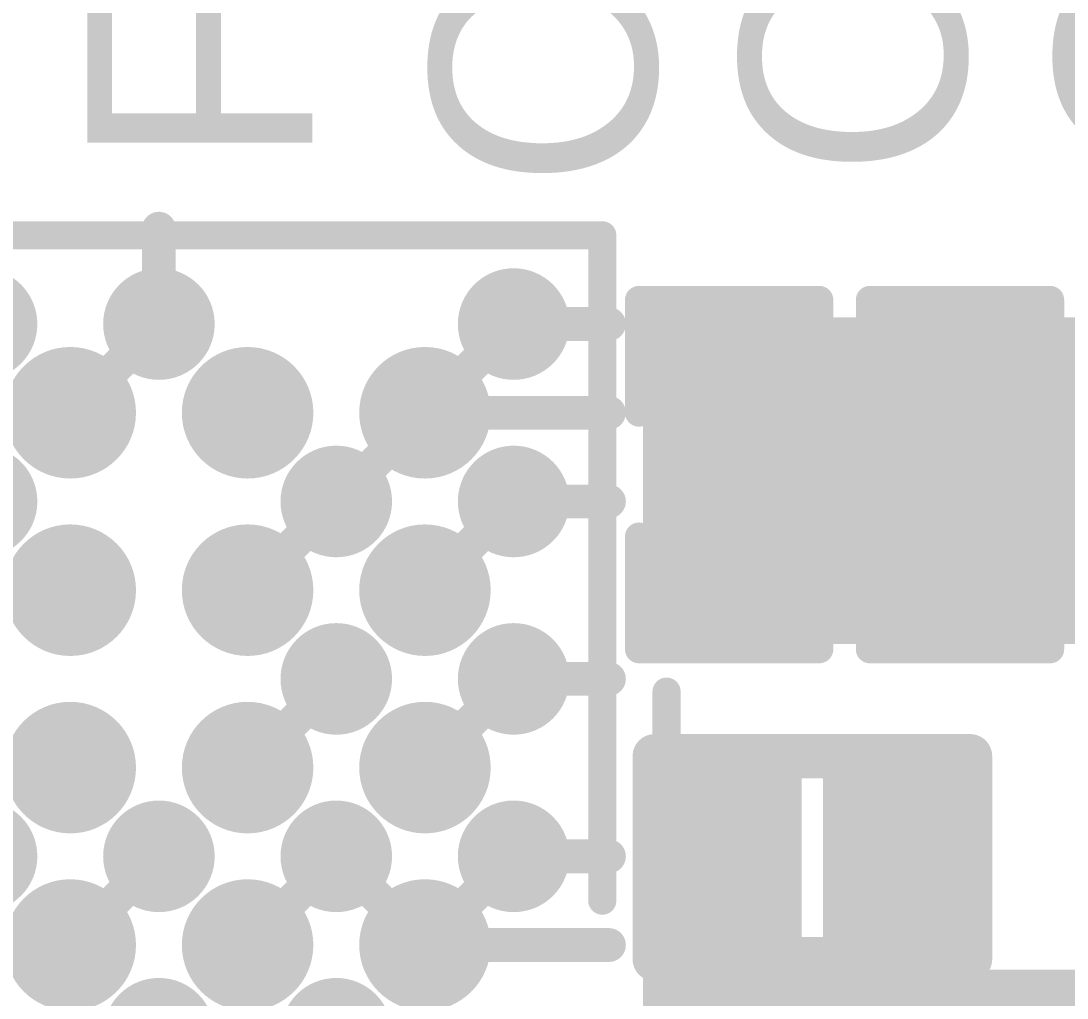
# Model space of a CAD drawing. Header units: inches. Extents: x 0 to 5376, y 0 to 5416.
# Drawn here: x 18.662 to 23.381, y 179.554 to 183.96 of the extents above; entities that cross this region are included whole.
import ezdxf

# ---------------------------------------------------------------- set-up
doc = ezdxf.new("R2010")
doc.units = ezdxf.units.IN
for name, color, linetype in [('Bottom Layer', 5, 'Continuous'), ('Bottom Overlay', 54, 'Continuous'), ('Bottom Paste', 16, 'Continuous'), ('Bottom Solder', 6, 'Continuous'), ('Layer 1', 16, 'Continuous'), ('Layer 2', 76, 'Continuous'), ('Top Layer', 1, 'Continuous'), ('Top Overlay', 2, 'Continuous'), ('Top Paste', 8, 'Continuous'), ('Top Solder', 216, 'Continuous'), ('Via Holes', 16, 'Continuous')]:
    doc.layers.add(name, color=color, linetype=linetype)
doc.styles.add('Arial', font='', dxfattribs={"height": 0.2})
doc.styles.get('Arial').set_extended_font_data('Arial')

msp = doc.modelspace()

# ---------------------------------------------------------------- hatches: boundary and pattern name
at = {"layer": 'Bottom Layer'}
h = msp.add_hatch(color=5, dxfattribs=at)
edge = h.paths.add_edge_path()
edge.add_arc((19.2846, 182.5934), 0.15, 0, 360)
h = msp.add_hatch(color=5, dxfattribs=at)
edge = h.paths.add_edge_path()
edge.add_arc((20.8846, 182.5934), 0.15, 0, 360)
for points in [[(21.5694, 181.252), (21.5694, 182.522), (24.3794, 182.522), (24.3794, 181.252)], [(21.5694, 178.31), (21.5694, 179.58), (24.3794, 179.58), (24.3794, 178.31)]]:
    msp.add_hatch(color=5, dxfattribs=at).paths.add_polyline_path(points)
h = msp.add_hatch(color=5, dxfattribs=at)
edge = h.paths.add_edge_path()
edge.add_arc((20.0846, 181.7934), 0.15, 0, 360)
h = msp.add_hatch(color=5, dxfattribs=at)
edge = h.paths.add_edge_path()
edge.add_arc((20.8846, 181.7934), 0.15, 0, 360)
h = msp.add_hatch(color=5, dxfattribs=at)
edge = h.paths.add_edge_path()
edge.add_arc((20.0846, 180.9934), 0.15, 0, 360)
h = msp.add_hatch(color=5, dxfattribs=at)
edge = h.paths.add_edge_path()
edge.add_arc((20.8846, 180.9934), 0.15, 0, 360)
h = msp.add_hatch(color=5, dxfattribs=at)
edge = h.paths.add_edge_path()
edge.add_arc((19.2846, 180.1934), 0.15, 0, 360)
h = msp.add_hatch(color=5, dxfattribs=at)
edge = h.paths.add_edge_path()
edge.add_arc((20.0846, 180.1934), 0.15, 0, 360)
h = msp.add_hatch(color=5, dxfattribs=at)
edge = h.paths.add_edge_path()
edge.add_arc((20.8846, 180.1934), 0.15, 0, 360)
at = {"layer": 'Bottom Paste'}
for points in [[(21.5694, 181.252), (21.5694, 182.522), (24.3794, 182.522), (24.3794, 181.252)], [(21.5694, 178.31), (21.5694, 179.58), (24.3794, 179.58), (24.3794, 178.31)]]:
    msp.add_hatch(color=16, dxfattribs=at).paths.add_polyline_path(points)
at = {"layer": 'Bottom Solder'}
h = msp.add_hatch(color=6, dxfattribs=at)
edge = h.paths.add_edge_path()
edge.add_arc((18.4846, 182.5934), 0.2516, 0, 360)
h = msp.add_hatch(color=6, dxfattribs=at)
edge = h.paths.add_edge_path()
edge.add_arc((19.2846, 182.5934), 0.2516, 0, 360)
h = msp.add_hatch(color=6, dxfattribs=at)
edge = h.paths.add_edge_path()
edge.add_arc((20.8846, 182.5934), 0.2516, 0, 360)
for points in [[(21.4678, 181.1504), (21.4678, 182.6236), (24.481, 182.6236), (24.481, 181.1504)], [(21.4678, 178.2084), (21.4678, 179.6816), (24.481, 179.6816), (24.481, 178.2084)]]:
    msp.add_hatch(color=6, dxfattribs=at).paths.add_polyline_path(points)
h = msp.add_hatch(color=6, dxfattribs=at)
edge = h.paths.add_edge_path()
edge.add_arc((18.4846, 181.7934), 0.2516, 0, 360)
h = msp.add_hatch(color=6, dxfattribs=at)
edge = h.paths.add_edge_path()
edge.add_arc((20.0846, 181.7934), 0.2516, 0, 360)
h = msp.add_hatch(color=6, dxfattribs=at)
edge = h.paths.add_edge_path()
edge.add_arc((20.8846, 181.7934), 0.2516, 0, 360)
h = msp.add_hatch(color=6, dxfattribs=at)
edge = h.paths.add_edge_path()
edge.add_arc((20.0846, 180.9934), 0.2516, 0, 360)
h = msp.add_hatch(color=6, dxfattribs=at)
edge = h.paths.add_edge_path()
edge.add_arc((20.8846, 180.9934), 0.2516, 0, 360)
h = msp.add_hatch(color=6, dxfattribs=at)
edge = h.paths.add_edge_path()
edge.add_arc((18.4846, 180.1934), 0.2516, 0, 360)
h = msp.add_hatch(color=6, dxfattribs=at)
edge = h.paths.add_edge_path()
edge.add_arc((19.2846, 180.1934), 0.2516, 0, 360)
h = msp.add_hatch(color=6, dxfattribs=at)
edge = h.paths.add_edge_path()
edge.add_arc((20.0846, 180.1934), 0.2516, 0, 360)
h = msp.add_hatch(color=6, dxfattribs=at)
edge = h.paths.add_edge_path()
edge.add_arc((20.8846, 180.1934), 0.2516, 0, 360)
h = msp.add_hatch(color=6, dxfattribs=at)
edge = h.paths.add_edge_path()
edge.add_arc((19.2846, 179.3934), 0.2516, 0, 360)
h = msp.add_hatch(color=6, dxfattribs=at)
edge = h.paths.add_edge_path()
edge.add_arc((20.0846, 179.3934), 0.2516, 0, 360)
at = {"layer": 'Layer 1'}
h = msp.add_hatch(color=16, dxfattribs=at)
edge = h.paths.add_edge_path()
edge.add_arc((19.2846, 182.5934), 0.15, 0, 360)
h = msp.add_hatch(color=16, dxfattribs=at)
edge = h.paths.add_edge_path()
edge.add_arc((20.8846, 182.5934), 0.15, 0, 360)
h = msp.add_hatch(color=16, dxfattribs=at)
edge = h.paths.add_edge_path()
edge.add_arc((20.0846, 181.7934), 0.15, 0, 360)
h = msp.add_hatch(color=16, dxfattribs=at)
edge = h.paths.add_edge_path()
edge.add_arc((20.8846, 181.7934), 0.15, 0, 360)
h = msp.add_hatch(color=16, dxfattribs=at)
edge = h.paths.add_edge_path()
edge.add_arc((20.0846, 180.9934), 0.15, 0, 360)
h = msp.add_hatch(color=16, dxfattribs=at)
edge = h.paths.add_edge_path()
edge.add_arc((20.8846, 180.9934), 0.15, 0, 360)
h = msp.add_hatch(color=16, dxfattribs=at)
edge = h.paths.add_edge_path()
edge.add_arc((19.2846, 180.1934), 0.15, 0, 360)
h = msp.add_hatch(color=16, dxfattribs=at)
edge = h.paths.add_edge_path()
edge.add_arc((20.0846, 180.1934), 0.15, 0, 360)
h = msp.add_hatch(color=16, dxfattribs=at)
edge = h.paths.add_edge_path()
edge.add_arc((20.8846, 180.1934), 0.15, 0, 360)
at = {"layer": 'Layer 2'}
h = msp.add_hatch(color=76, dxfattribs=at)
edge = h.paths.add_edge_path()
edge.add_arc((19.2846, 182.5934), 0.15, 0, 360)
h = msp.add_hatch(color=76, dxfattribs=at)
edge = h.paths.add_edge_path()
edge.add_arc((20.8846, 182.5934), 0.15, 0, 360)
h = msp.add_hatch(color=76, dxfattribs=at)
edge = h.paths.add_edge_path()
edge.add_arc((20.0846, 181.7934), 0.15, 0, 360)
h = msp.add_hatch(color=76, dxfattribs=at)
edge = h.paths.add_edge_path()
edge.add_arc((20.8846, 181.7934), 0.15, 0, 360)
h = msp.add_hatch(color=76, dxfattribs=at)
edge = h.paths.add_edge_path()
edge.add_arc((20.0846, 180.9934), 0.15, 0, 360)
h = msp.add_hatch(color=76, dxfattribs=at)
edge = h.paths.add_edge_path()
edge.add_arc((20.8846, 180.9934), 0.15, 0, 360)
h = msp.add_hatch(color=76, dxfattribs=at)
edge = h.paths.add_edge_path()
edge.add_arc((19.2846, 180.1934), 0.15, 0, 360)
h = msp.add_hatch(color=76, dxfattribs=at)
edge = h.paths.add_edge_path()
edge.add_arc((20.0846, 180.1934), 0.15, 0, 360)
h = msp.add_hatch(color=76, dxfattribs=at)
edge = h.paths.add_edge_path()
edge.add_arc((20.8846, 180.1934), 0.15, 0, 360)
at = {"layer": 'Top Layer'}
h = msp.add_hatch(color=1, dxfattribs=at)
edge = h.paths.add_edge_path()
edge.add_arc((19.2846, 182.5934), 0.15, 0, 360)
h = msp.add_hatch(color=1, dxfattribs=at)
edge = h.paths.add_edge_path()
edge.add_arc((20.8846, 182.5934), 0.15, 0, 360)
for points in [[(21.5393, 182.6131), (22.1743, 182.6131), (22.1743, 182.1559), (21.5393, 182.1559)], [(22.5807, 182.6131), (23.2157, 182.6131), (23.2157, 182.1559), (22.5807, 182.1559)], [(21.5393, 181.6733), (22.1743, 181.6733), (22.1743, 181.2161), (21.5393, 181.2161)], [(22.5807, 181.6733), (23.2157, 181.6733), (23.2157, 181.2161), (22.5807, 181.2161)], [(22.0822, 179.8874), (21.6822, 179.8874), (21.6822, 180.4874), (22.0822, 180.4874)], [(22.7822, 179.8874), (22.3822, 179.8874), (22.3822, 180.4874), (22.7822, 180.4874)]]:
    msp.add_hatch(color=1, dxfattribs=at).paths.add_polyline_path(points)
h = msp.add_hatch(color=1, dxfattribs=at)
edge = h.paths.add_edge_path()
edge.add_arc((18.8846, 182.1934), 0.195, 0, 360)
h = msp.add_hatch(color=1, dxfattribs=at)
edge = h.paths.add_edge_path()
edge.add_arc((19.6846, 182.1934), 0.195, 0, 360)
h = msp.add_hatch(color=1, dxfattribs=at)
edge = h.paths.add_edge_path()
edge.add_arc((20.4846, 182.1934), 0.195, 0, 360)
h = msp.add_hatch(color=1, dxfattribs=at)
edge = h.paths.add_edge_path()
edge.add_arc((20.0846, 181.7934), 0.15, 0, 360)
h = msp.add_hatch(color=1, dxfattribs=at)
edge = h.paths.add_edge_path()
edge.add_arc((20.8846, 181.7934), 0.15, 0, 360)
h = msp.add_hatch(color=1, dxfattribs=at)
edge = h.paths.add_edge_path()
edge.add_arc((18.8846, 181.3934), 0.195, 0, 360)
h = msp.add_hatch(color=1, dxfattribs=at)
edge = h.paths.add_edge_path()
edge.add_arc((19.6846, 181.3934), 0.195, 0, 360)
h = msp.add_hatch(color=1, dxfattribs=at)
edge = h.paths.add_edge_path()
edge.add_arc((20.4846, 181.3934), 0.195, 0, 360)
h = msp.add_hatch(color=1, dxfattribs=at)
edge = h.paths.add_edge_path()
edge.add_arc((20.0846, 180.9934), 0.15, 0, 360)
h = msp.add_hatch(color=1, dxfattribs=at)
edge = h.paths.add_edge_path()
edge.add_arc((20.8846, 180.9934), 0.15, 0, 360)
h = msp.add_hatch(color=1, dxfattribs=at)
edge = h.paths.add_edge_path()
edge.add_arc((18.8846, 180.5934), 0.195, 0, 360)
h = msp.add_hatch(color=1, dxfattribs=at)
edge = h.paths.add_edge_path()
edge.add_arc((19.6846, 180.5934), 0.195, 0, 360)
h = msp.add_hatch(color=1, dxfattribs=at)
edge = h.paths.add_edge_path()
edge.add_arc((20.4846, 180.5934), 0.195, 0, 360)
h = msp.add_hatch(color=1, dxfattribs=at)
edge = h.paths.add_edge_path()
edge.add_arc((19.2846, 180.1934), 0.15, 0, 360)
h = msp.add_hatch(color=1, dxfattribs=at)
edge = h.paths.add_edge_path()
edge.add_arc((20.0846, 180.1934), 0.15, 0, 360)
h = msp.add_hatch(color=1, dxfattribs=at)
edge = h.paths.add_edge_path()
edge.add_arc((20.8846, 180.1934), 0.15, 0, 360)
h = msp.add_hatch(color=1, dxfattribs=at)
edge = h.paths.add_edge_path()
edge.add_arc((18.8846, 179.7934), 0.195, 0, 360)
h = msp.add_hatch(color=1, dxfattribs=at)
edge = h.paths.add_edge_path()
edge.add_arc((19.6846, 179.7934), 0.195, 0, 360)
h = msp.add_hatch(color=1, dxfattribs=at)
edge = h.paths.add_edge_path()
edge.add_arc((20.4846, 179.7934), 0.195, 0, 360)
at = {"layer": 'Top Paste'}
for points in [[(21.5393, 182.6131), (22.1743, 182.6131), (22.1743, 182.1559), (21.5393, 182.1559)], [(22.5807, 182.6131), (23.2157, 182.6131), (23.2157, 182.1559), (22.5807, 182.1559)], [(21.5393, 181.6733), (22.1743, 181.6733), (22.1743, 181.2161), (21.5393, 181.2161)], [(22.5807, 181.6733), (23.2157, 181.6733), (23.2157, 181.2161), (22.5807, 181.2161)], [(22.0822, 179.8874), (21.6822, 179.8874), (21.6822, 180.4874), (22.0822, 180.4874)], [(22.7822, 179.8874), (22.3822, 179.8874), (22.3822, 180.4874), (22.7822, 180.4874)]]:
    msp.add_hatch(color=8, dxfattribs=at).paths.add_polyline_path(points)
h = msp.add_hatch(color=8, dxfattribs=at)
edge = h.paths.add_edge_path()
edge.add_arc((18.8846, 182.1934), 0.195, 0, 360)
h = msp.add_hatch(color=8, dxfattribs=at)
edge = h.paths.add_edge_path()
edge.add_arc((19.6846, 182.1934), 0.195, 0, 360)
h = msp.add_hatch(color=8, dxfattribs=at)
edge = h.paths.add_edge_path()
edge.add_arc((20.4846, 182.1934), 0.195, 0, 360)
h = msp.add_hatch(color=8, dxfattribs=at)
edge = h.paths.add_edge_path()
edge.add_arc((18.8846, 181.3934), 0.195, 0, 360)
h = msp.add_hatch(color=8, dxfattribs=at)
edge = h.paths.add_edge_path()
edge.add_arc((19.6846, 181.3934), 0.195, 0, 360)
h = msp.add_hatch(color=8, dxfattribs=at)
edge = h.paths.add_edge_path()
edge.add_arc((20.4846, 181.3934), 0.195, 0, 360)
h = msp.add_hatch(color=8, dxfattribs=at)
edge = h.paths.add_edge_path()
edge.add_arc((18.8846, 180.5934), 0.195, 0, 360)
h = msp.add_hatch(color=8, dxfattribs=at)
edge = h.paths.add_edge_path()
edge.add_arc((19.6846, 180.5934), 0.195, 0, 360)
h = msp.add_hatch(color=8, dxfattribs=at)
edge = h.paths.add_edge_path()
edge.add_arc((20.4846, 180.5934), 0.195, 0, 360)
h = msp.add_hatch(color=8, dxfattribs=at)
edge = h.paths.add_edge_path()
edge.add_arc((18.8846, 179.7934), 0.195, 0, 360)
h = msp.add_hatch(color=8, dxfattribs=at)
edge = h.paths.add_edge_path()
edge.add_arc((19.6846, 179.7934), 0.195, 0, 360)
h = msp.add_hatch(color=8, dxfattribs=at)
edge = h.paths.add_edge_path()
edge.add_arc((20.4846, 179.7934), 0.195, 0, 360)
at = {"layer": 'Top Solder'}
h = msp.add_hatch(color=216, dxfattribs=at)
edge = h.paths.add_edge_path()
edge.add_arc((18.4846, 182.5934), 0.2516, 0, 360)
h = msp.add_hatch(color=216, dxfattribs=at)
edge = h.paths.add_edge_path()
edge.add_arc((19.2846, 182.5934), 0.2516, 0, 360)
h = msp.add_hatch(color=216, dxfattribs=at)
edge = h.paths.add_edge_path()
edge.add_arc((20.8846, 182.5934), 0.2516, 0, 360)
for points in [[(21.4793, 182.6731), (22.2343, 182.6731), (22.2343, 182.0959), (21.4793, 182.0959)], [(22.5207, 182.6731), (23.2757, 182.6731), (23.2757, 182.0959), (22.5207, 182.0959)], [(21.4793, 181.7333), (22.2343, 181.7333), (22.2343, 181.1561), (21.4793, 181.1561)], [(22.5207, 181.7333), (23.2757, 181.7333), (23.2757, 181.1561), (22.5207, 181.1561)], [(22.1838, 179.7858), (21.5806, 179.7858), (21.5806, 180.589), (22.1838, 180.589)], [(22.8838, 179.7858), (22.2806, 179.7858), (22.2806, 180.589), (22.8838, 180.589)]]:
    msp.add_hatch(color=216, dxfattribs=at).paths.add_polyline_path(points)
h = msp.add_hatch(color=216, dxfattribs=at)
edge = h.paths.add_edge_path()
edge.add_arc((18.8846, 182.1934), 0.2966, 0, 360)
h = msp.add_hatch(color=216, dxfattribs=at)
edge = h.paths.add_edge_path()
edge.add_arc((19.6846, 182.1934), 0.2966, 0, 360)
h = msp.add_hatch(color=216, dxfattribs=at)
edge = h.paths.add_edge_path()
edge.add_arc((20.4846, 182.1934), 0.2966, 0, 360)
h = msp.add_hatch(color=216, dxfattribs=at)
edge = h.paths.add_edge_path()
edge.add_arc((18.4846, 181.7934), 0.2516, 0, 360)
h = msp.add_hatch(color=216, dxfattribs=at)
edge = h.paths.add_edge_path()
edge.add_arc((20.0846, 181.7934), 0.2516, 0, 360)
h = msp.add_hatch(color=216, dxfattribs=at)
edge = h.paths.add_edge_path()
edge.add_arc((20.8846, 181.7934), 0.2516, 0, 360)
h = msp.add_hatch(color=216, dxfattribs=at)
edge = h.paths.add_edge_path()
edge.add_arc((18.8846, 181.3934), 0.2966, 0, 360)
h = msp.add_hatch(color=216, dxfattribs=at)
edge = h.paths.add_edge_path()
edge.add_arc((19.6846, 181.3934), 0.2966, 0, 360)
h = msp.add_hatch(color=216, dxfattribs=at)
edge = h.paths.add_edge_path()
edge.add_arc((20.4846, 181.3934), 0.2966, 0, 360)
h = msp.add_hatch(color=216, dxfattribs=at)
edge = h.paths.add_edge_path()
edge.add_arc((20.0846, 180.9934), 0.2516, 0, 360)
h = msp.add_hatch(color=216, dxfattribs=at)
edge = h.paths.add_edge_path()
edge.add_arc((20.8846, 180.9934), 0.2516, 0, 360)
h = msp.add_hatch(color=216, dxfattribs=at)
edge = h.paths.add_edge_path()
edge.add_arc((18.8846, 180.5934), 0.2966, 0, 360)
h = msp.add_hatch(color=216, dxfattribs=at)
edge = h.paths.add_edge_path()
edge.add_arc((19.6846, 180.5934), 0.2966, 0, 360)
h = msp.add_hatch(color=216, dxfattribs=at)
edge = h.paths.add_edge_path()
edge.add_arc((20.4846, 180.5934), 0.2966, 0, 360)
h = msp.add_hatch(color=216, dxfattribs=at)
edge = h.paths.add_edge_path()
edge.add_arc((18.4846, 180.1934), 0.2516, 0, 360)
h = msp.add_hatch(color=216, dxfattribs=at)
edge = h.paths.add_edge_path()
edge.add_arc((19.2846, 180.1934), 0.2516, 0, 360)
h = msp.add_hatch(color=216, dxfattribs=at)
edge = h.paths.add_edge_path()
edge.add_arc((20.0846, 180.1934), 0.2516, 0, 360)
h = msp.add_hatch(color=216, dxfattribs=at)
edge = h.paths.add_edge_path()
edge.add_arc((20.8846, 180.1934), 0.2516, 0, 360)
h = msp.add_hatch(color=216, dxfattribs=at)
edge = h.paths.add_edge_path()
edge.add_arc((18.8846, 179.7934), 0.2966, 0, 360)
h = msp.add_hatch(color=216, dxfattribs=at)
edge = h.paths.add_edge_path()
edge.add_arc((19.6846, 179.7934), 0.2966, 0, 360)
h = msp.add_hatch(color=216, dxfattribs=at)
edge = h.paths.add_edge_path()
edge.add_arc((20.4846, 179.7934), 0.2966, 0, 360)
h = msp.add_hatch(color=216, dxfattribs=at)
edge = h.paths.add_edge_path()
edge.add_arc((19.2846, 179.3934), 0.2516, 0, 360)
h = msp.add_hatch(color=216, dxfattribs=at)
edge = h.paths.add_edge_path()
edge.add_arc((20.0846, 179.3934), 0.2516, 0, 360)
at = {"layer": 'Via Holes'}
h = msp.add_hatch(color=7, dxfattribs=at)
edge = h.paths.add_edge_path()
edge.add_arc((19.2846, 182.5934), 0.1, 0, 360)
h = msp.add_hatch(color=7, dxfattribs=at)
edge = h.paths.add_edge_path()
edge.add_arc((20.8846, 182.5934), 0.1, 0, 360)
h = msp.add_hatch(color=7, dxfattribs=at)
edge = h.paths.add_edge_path()
edge.add_arc((20.0846, 181.7934), 0.1, 0, 360)
h = msp.add_hatch(color=7, dxfattribs=at)
edge = h.paths.add_edge_path()
edge.add_arc((20.8846, 181.7934), 0.1, 0, 360)
h = msp.add_hatch(color=7, dxfattribs=at)
edge = h.paths.add_edge_path()
edge.add_arc((20.0846, 180.9934), 0.1, 0, 360)
h = msp.add_hatch(color=7, dxfattribs=at)
edge = h.paths.add_edge_path()
edge.add_arc((20.8846, 180.9934), 0.1, 0, 360)
h = msp.add_hatch(color=7, dxfattribs=at)
edge = h.paths.add_edge_path()
edge.add_arc((19.2846, 180.1934), 0.1, 0, 360)
h = msp.add_hatch(color=7, dxfattribs=at)
edge = h.paths.add_edge_path()
edge.add_arc((20.0846, 180.1934), 0.1, 0, 360)
h = msp.add_hatch(color=7, dxfattribs=at)
edge = h.paths.add_edge_path()
edge.add_arc((20.8846, 180.1934), 0.1, 0, 360)

# ---------------------------------------------------------------- linework, layer by layer
at = {"layer": 'Bottom Overlay', "const_width": 0.127}
msp.add_lwpolyline([(21.5744, 179.896), (21.5744, 180.936)], dxfattribs=at)
at = {"layer": 'Bottom Overlay', "const_width": 0.0635}
for points in [[(21.5426, 180.936, 1), (21.6061, 180.936, 1)], [(21.5426, 179.896, 1), (21.6061, 179.896, 1)]]:
    msp.add_lwpolyline(points, format="xyb", close=True, dxfattribs=at)
at = {"layer": 'Layer 1', "const_width": 0.1524}
for points in [[(20.0846, 181.7934), (20.4846, 182.1934)], [(20.4846, 182.1934), (21.3146, 182.1934)], [(20.0846, 180.1934), (20.4846, 179.7934)], [(20.4846, 179.7934), (21.3146, 179.7934)]]:
    msp.add_lwpolyline(points, dxfattribs=at)
at = {"layer": 'Layer 1', "const_width": 0.0762}
for points in [[(20.4465, 182.1934, 1), (20.5227, 182.1934, 1)], [(20.4465, 182.1934, 1), (20.5227, 182.1934, 1)], [(21.2765, 182.1934, 1), (21.3527, 182.1934, 1)], [(20.0465, 181.7934, 1), (20.1227, 181.7934, 1)], [(20.0465, 180.1934, 1), (20.1227, 180.1934, 1)], [(20.4465, 179.7934, 1), (20.5227, 179.7934, 1)], [(20.4465, 179.7934, 1), (20.5227, 179.7934, 1)], [(21.2765, 179.7934, 1), (21.3527, 179.7934, 1)]]:
    msp.add_lwpolyline(points, format="xyb", close=True, dxfattribs=at)
at = {"layer": 'Top Layer', "const_width": 0.1524}
for points in [[(19.2846, 182.5934), (19.2846, 183.0234)], [(18.8846, 182.1934), (19.2846, 182.5934)], [(20.4846, 182.1934), (20.8846, 182.5934)], [(20.8846, 182.5934), (21.3146, 182.5934)], [(19.6846, 181.3934), (20.0846, 181.7934)], [(20.4846, 181.3934), (20.8846, 181.7934)], [(20.8846, 181.7934), (21.3146, 181.7934)], [(19.6846, 180.5934), (20.0846, 180.9934)], [(20.4846, 180.5934), (20.8846, 180.9934)], [(20.8846, 180.9934), (21.3146, 180.9934)], [(18.8846, 179.7934), (19.2846, 180.1934)], [(19.6846, 179.7934), (20.0846, 180.1934)], [(20.4846, 179.7934), (20.8846, 180.1934)], [(20.8846, 180.1934), (21.3146, 180.1934)]]:
    msp.add_lwpolyline(points, dxfattribs=at)
at = {"layer": 'Top Layer', "const_width": 0.0762}
for points in [[(19.2465, 183.0234, 1), (19.3227, 183.0234, 1)], [(19.2465, 182.5934, 1), (19.3227, 182.5934, 1)], [(19.2465, 182.5934, 1), (19.3227, 182.5934, 1)], [(20.8465, 182.5934, 1), (20.9227, 182.5934, 1)], [(20.8465, 182.5934, 1), (20.9227, 182.5934, 1)], [(21.2765, 182.5934, 1), (21.3527, 182.5934, 1)], [(18.8465, 182.1934, 1), (18.9227, 182.1934, 1)], [(20.4465, 182.1934, 1), (20.5227, 182.1934, 1)], [(20.0465, 181.7934, 1), (20.1227, 181.7934, 1)], [(20.8465, 181.7934, 1), (20.9227, 181.7934, 1)], [(20.8465, 181.7934, 1), (20.9227, 181.7934, 1)], [(21.2765, 181.7934, 1), (21.3527, 181.7934, 1)], [(19.6465, 181.3934, 1), (19.7227, 181.3934, 1)], [(20.4465, 181.3934, 1), (20.5227, 181.3934, 1)], [(20.0465, 180.9934, 1), (20.1227, 180.9934, 1)], [(20.8465, 180.9934, 1), (20.9227, 180.9934, 1)], [(20.8465, 180.9934, 1), (20.9227, 180.9934, 1)], [(21.2765, 180.9934, 1), (21.3527, 180.9934, 1)], [(19.6465, 180.5934, 1), (19.7227, 180.5934, 1)], [(20.4465, 180.5934, 1), (20.5227, 180.5934, 1)], [(19.2465, 180.1934, 1), (19.3227, 180.1934, 1)], [(20.0465, 180.1934, 1), (20.1227, 180.1934, 1)], [(20.8465, 180.1934, 1), (20.9227, 180.1934, 1)], [(20.8465, 180.1934, 1), (20.9227, 180.1934, 1)], [(21.2765, 180.1934, 1), (21.3527, 180.1934, 1)], [(18.8465, 179.7934, 1), (18.9227, 179.7934, 1)], [(19.6465, 179.7934, 1), (19.7227, 179.7934, 1)], [(20.4465, 179.7934, 1), (20.5227, 179.7934, 1)]]:
    msp.add_lwpolyline(points, format="xyb", close=True, dxfattribs=at)
at = {"layer": 'Top Overlay'}
for points, const_width in [([(18.2846, 182.9934), (21.2846, 182.9934)], 0.127), ([(21.2846, 179.9934), (21.2846, 182.9934)], 0.127), ([(21.4504, 182.194), (21.4504, 182.702)], 0.127), ([(21.4504, 182.702), (22.2632, 182.702)], 0.127), ([(22.2632, 182.194), (22.2632, 182.702)], 0.127), ([(22.4918, 182.194), (22.4918, 182.702)], 0.127), ([(22.4918, 182.702), (23.3046, 182.702)], 0.127), ([(23.3046, 182.194), (23.3046, 182.702)], 0.127), ([(21.4504, 181.1272), (21.4504, 181.6352)], 0.127), ([(22.2632, 181.1272), (22.2632, 181.6352)], 0.127), ([(22.4918, 181.1272), (22.4918, 181.6352)], 0.127), ([(23.3046, 181.1272), (23.3046, 181.6352)], 0.127), ([(21.4504, 181.1272), (22.2632, 181.1272)], 0.127), ([(22.4918, 181.1272), (23.3046, 181.1272)], 0.127), ([(21.521, 180.6446), (22.537, 180.6446)], 0.2), ([(21.521, 179.7302), (21.521, 180.6446)], 0.2), ([(22.537, 180.6446), (22.9434, 180.6446)], 0.2), ([(22.9434, 179.7302), (22.9434, 180.6446)], 0.2), ([(21.521, 179.7302), (22.537, 179.7302)], 0.2), ([(22.537, 179.7302), (22.9434, 179.7302)], 0.2)]:
    msp.add_lwpolyline(points, dxfattribs=dict(at, const_width=const_width))
for points, const_width in [([(21.2529, 182.9934, 1), (21.3164, 182.9934, 1)], 0.0635), ([(21.2529, 182.9934, 1), (21.3164, 182.9934, 1)], 0.0635), ([(21.4186, 182.702, 1), (21.4821, 182.702, 1)], 0.0635), ([(21.4186, 182.702, 1), (21.4821, 182.702, 1)], 0.0635), ([(22.2314, 182.702, 1), (22.2949, 182.702, 1)], 0.0635), ([(22.2314, 182.702, 1), (22.2949, 182.702, 1)], 0.0635), ([(22.46, 182.702, 1), (22.5235, 182.702, 1)], 0.0635), ([(22.46, 182.702, 1), (22.5235, 182.702, 1)], 0.0635), ([(23.2728, 182.702, 1), (23.3363, 182.702, 1)], 0.0635), ([(23.2728, 182.702, 1), (23.3363, 182.702, 1)], 0.0635), ([(21.4186, 182.194, 1), (21.4821, 182.194, 1)], 0.0635), ([(22.2314, 182.194, 1), (22.2949, 182.194, 1)], 0.0635), ([(22.46, 182.194, 1), (22.5235, 182.194, 1)], 0.0635), ([(23.2728, 182.194, 1), (23.3363, 182.194, 1)], 0.0635), ([(21.4186, 181.6352, 1), (21.4821, 181.6352, 1)], 0.0635), ([(22.2314, 181.6352, 1), (22.2949, 181.6352, 1)], 0.0635), ([(22.46, 181.6352, 1), (22.5235, 181.6352, 1)], 0.0635), ([(23.2728, 181.6352, 1), (23.3363, 181.6352, 1)], 0.0635), ([(21.4186, 181.1272, 1), (21.4821, 181.1272, 1)], 0.0635), ([(21.4186, 181.1272, 1), (21.4821, 181.1272, 1)], 0.0635), ([(22.2314, 181.1272, 1), (22.2949, 181.1272, 1)], 0.0635), ([(22.2314, 181.1272, 1), (22.2949, 181.1272, 1)], 0.0635), ([(22.46, 181.1272, 1), (22.5235, 181.1272, 1)], 0.0635), ([(22.46, 181.1272, 1), (22.5235, 181.1272, 1)], 0.0635), ([(23.2728, 181.1272, 1), (23.3363, 181.1272, 1)], 0.0635), ([(23.2728, 181.1272, 1), (23.3363, 181.1272, 1)], 0.0635), ([(21.471, 180.6446, 1), (21.571, 180.6446, 1)], 0.1), ([(21.471, 180.6446, 1), (21.571, 180.6446, 1)], 0.1), ([(22.487, 180.6446, 1), (22.587, 180.6446, 1)], 0.1), ([(22.487, 180.6446, 1), (22.587, 180.6446, 1)], 0.1), ([(22.8934, 180.6446, 1), (22.9934, 180.6446, 1)], 0.1), ([(22.8934, 180.6446, 1), (22.9934, 180.6446, 1)], 0.1), ([(21.2529, 179.9934, 1), (21.3164, 179.9934, 1)], 0.0635), ([(21.471, 179.7302, 1), (21.571, 179.7302, 1)], 0.1), ([(21.471, 179.7302, 1), (21.571, 179.7302, 1)], 0.1), ([(22.487, 179.7302, 1), (22.587, 179.7302, 1)], 0.1), ([(22.487, 179.7302, 1), (22.587, 179.7302, 1)], 0.1), ([(22.8934, 179.7302, 1), (22.9934, 179.7302, 1)], 0.1), ([(22.8934, 179.7302, 1), (22.9934, 179.7302, 1)], 0.1)]:
    msp.add_lwpolyline(points, format="xyb", close=True, dxfattribs=dict(at, const_width=const_width))

# ---------------------------------------------------------------- texts
at = {"layer": 'Top Overlay', "style": 'Arial'}
for s, p in [('FB1', (19.977, 183.295)), ('C59', (22.9234, 183.2528)), ('C56', (24.3458, 183.2528)), ('C58', (21.5264, 183.202))]:
    msp.add_text(s, height=1.016, rotation=90, dxfattribs=at).set_placement(p)

doc.saveas('drawing.dxf')
